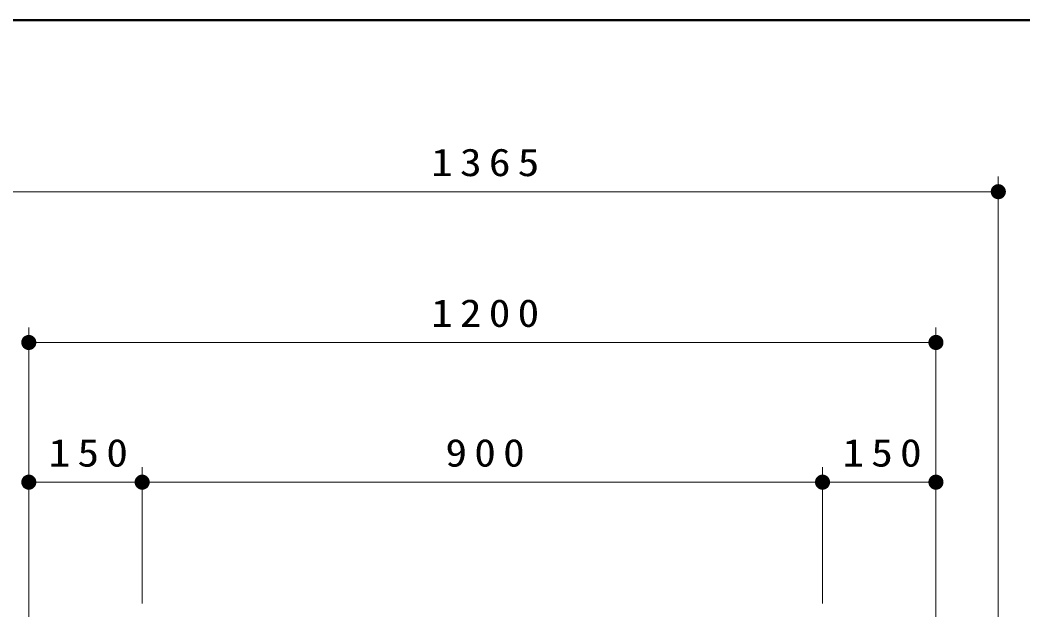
# Model space of a CAD drawing. Units: millimetres on the paper, scale 1:20. Extents: x -365 to 0, y -19 to 257.
# Drawn here: x -308.4 to -242.1, y 218 to 257 of the extents above; entities that cross this region are included whole.
import ezdxf

# ---------------------------------------------------------------- set-up
doc = ezdxf.new("R2010")
doc.units = ezdxf.units.MM
doc.layers.add('LY_1', color=7, linetype='Continuous', lineweight=25)
doc.layers.add('LY_3', color=7, linetype='Continuous', lineweight=13)
doc.styles.add('ＭＳ ゴシック', font='')
doc.styles.get('ＭＳ ゴシック').set_extended_font_data('MS Gothic')

# ---------------------------------------------------------------- blocks, each defined once
blk = doc.blocks.new('filled_dot')
at = {"color": 0, "linetype": 'Continuous', "lineweight": -2, "const_width": 1.25}
blk.add_lwpolyline([(-0.625, 0, 1), (0.625, 0, 1)], format="xyb", close=True, dxfattribs=at)

msp = doc.modelspace()

# ---------------------------------------------------------------- linework, layer by layer
at = {"layer": 'LY_1', "lineweight": 13}
for p, q in [((-243.717, 199.785), (-243.717, 246.642)), ((-311.967, 245.642), (-243.717, 245.642)), ((-307.842, 216.731), (-307.842, 236.665)), ((-247.842, 216.731), (-247.842, 236.665)), ((-307.842, 235.665), (-247.842, 235.665)), ((-300.342, 218.391), (-300.342, 227.42)), ((-255.342, 218.391), (-255.342, 227.42)), ((-307.842, 226.42), (-300.342, 226.42)), ((-300.342, 226.42), (-255.342, 226.42)), ((-255.342, 226.42), (-247.842, 226.42))]:
    msp.add_line(p, q, dxfattribs=at)
at = {"layer": 'LY_3', "lineweight": 50}
msp.add_line((0, 257), (-365, 257), dxfattribs=at)

# ---------------------------------------------------------------- block references
at = {"layer": 'LY_1', "lineweight": 13, "xscale": 0.4, "yscale": 0.4, "rotation": 180}
for p in [(-243.717, 245.642), (-247.842, 235.665), (-300.342, 226.42), (-255.342, 226.42), (-247.842, 226.42)]:
    msp.add_blockref('filled_dot', p, dxfattribs=at)
at = {"layer": 'LY_1', "lineweight": 13, "xscale": 0.4, "yscale": 0.4}
for p in [(-307.842, 235.665), (-307.842, 226.42), (-300.342, 226.42), (-255.342, 226.42)]:
    msp.add_blockref('filled_dot', p, dxfattribs=at)

# ---------------------------------------------------------------- texts
at = {"layer": 'LY_1', "char_height": 1.833, "attachment_point": 8, "style": 'ＭＳ ゴシック'}
for s, insert in [('\\T1.33;\\W1.15;1365', (-277.414, 246.642)), ('\\T1.33;\\W1.15;1200', (-277.421, 236.665)), ('\\T1.33;\\W1.15;150', (-303.671, 227.42)), ('\\T1.33;\\W1.15;900', (-277.425, 227.42)), ('\\T1.33;\\W1.15;150', (-251.171, 227.42))]:
    msp.add_mtext(s, dxfattribs=dict(at, insert=insert))

doc.saveas('drawing.dxf')
